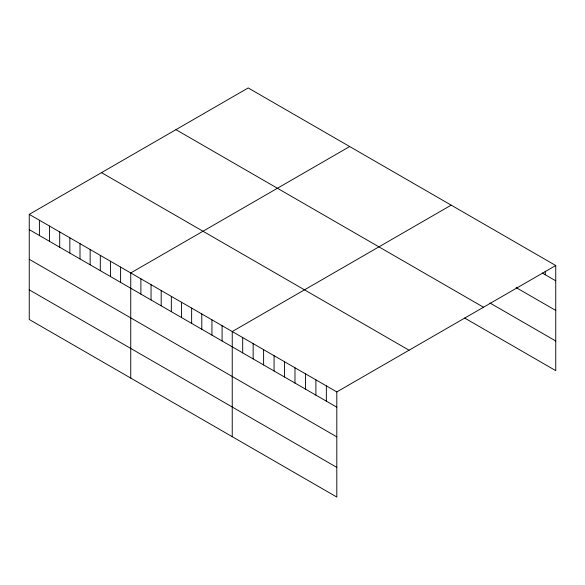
<?xml version="1.0" encoding="UTF-8"?>
<svg xmlns="http://www.w3.org/2000/svg" width="585" height="585" viewBox="0 0 585 585"><rect width="100%" height="100%" fill="white"/><g stroke="black" fill="none" stroke-linecap="round" stroke-linejoin="round"><path stroke-width="0.88" d="M29.25 214.359L336.806 391.921L336.806 497.053L29.25 319.483L29.25 214.359L248.194 87.947L555.75 265.517L555.75 370.641L464.629 318.035M349.691 146.542L130.74 272.954L130.74 378.085M451.181 205.145L232.238 331.549L232.238 436.681M336.806 391.921L555.75 265.517M542.302 273.034L555.75 280.8M516.16 287.593L555.75 310.445M490.018 303.045L555.75 340.996M175.946 129.665L483.495 307.227M101.505 172.641L409.054 350.21M29.25 229.642L336.806 407.204M29.25 259.287L336.806 436.856M29.25 289.838L336.806 467.4M545.293 271.162L545.293 274.76M326.35 385.881L326.35 401.171M315.893 379.848L315.893 395.131M305.436 373.808L305.436 389.091M294.979 367.775L294.979 383.058M284.522 361.735L284.522 377.018M274.065 355.695L274.065 370.985M263.608 349.662L263.608 364.945M253.151 343.622L253.151 358.905M242.695 337.589L242.695 352.872M222.088 325.691L222.088 340.975M211.938 319.827L211.938 335.117M201.788 313.969L201.788 329.253M191.639 308.112L191.639 323.395M181.489 302.248L181.489 317.538M171.339 296.39L171.339 311.673M161.189 290.533L161.189 305.816M151.04 284.668L151.04 299.959M140.89 278.811L140.89 294.094M120.59 267.096L120.59 282.38M110.448 261.232L110.448 276.515M100.298 255.374L100.298 270.658M90.148 249.517L90.148 264.8M79.999 243.652L79.999 258.936M69.849 237.795L69.849 253.078M59.699 231.938L59.699 247.221M49.55 226.073L49.55 241.356M39.4 220.216L39.4 235.499"/></g></svg>
